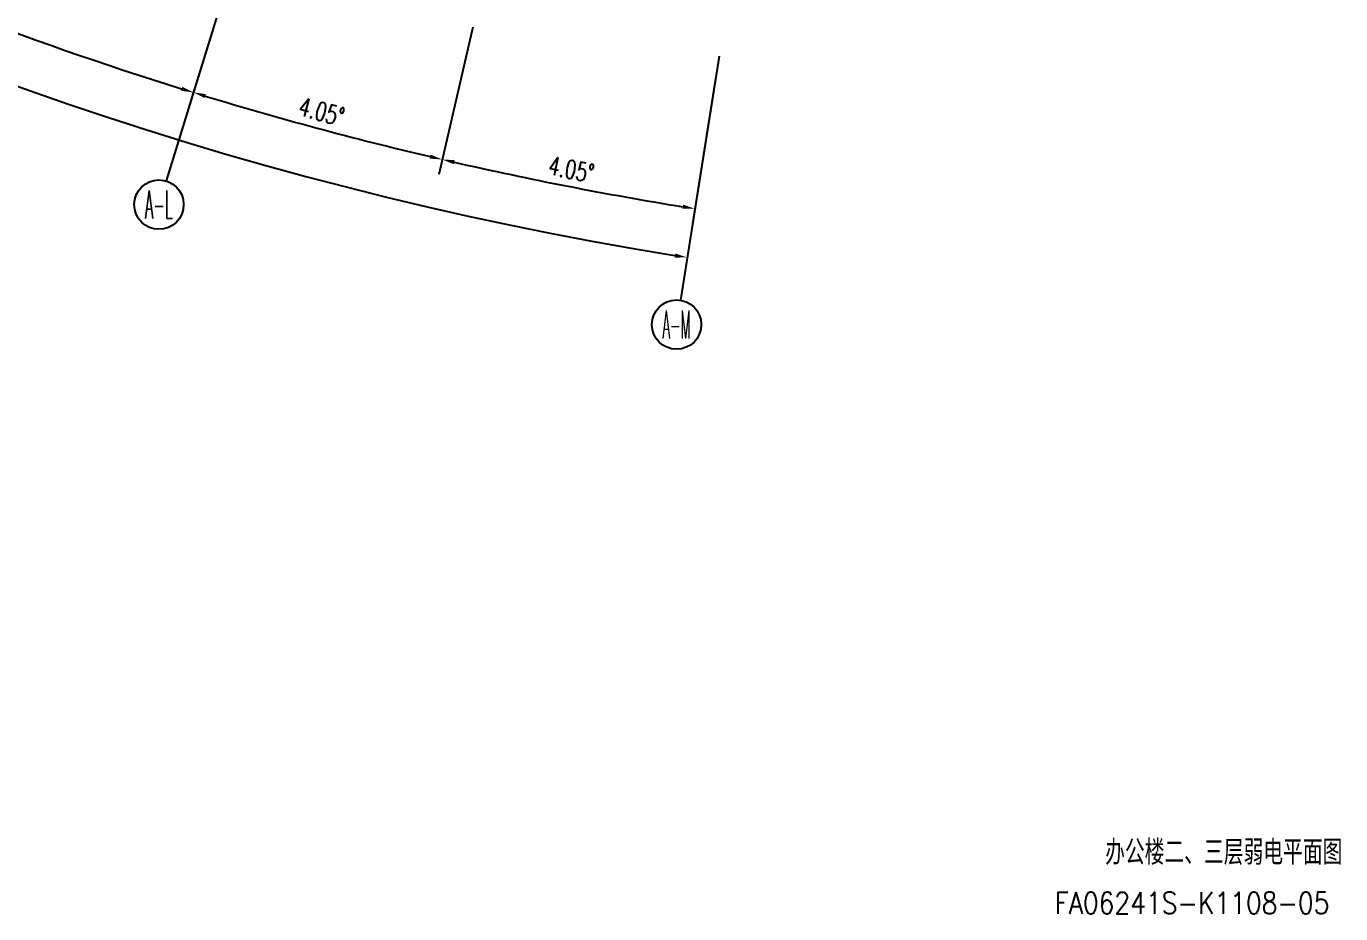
# Model space of a CAD drawing. Extents: x 13680 to 1640314, y -473492 to 65390.
# Drawn here: x 1381454 to 1402735, y -456085 to -441717 of the extents above; entities that cross this region are included whole.
import ezdxf
from ezdxf.enums import TextEntityAlignment as Align

# ---------------------------------------------------------------- set-up
doc = ezdxf.new("R2010")
doc.units = 0
doc.header["$LTSCALE"] = 1000
doc.header["$MEASUREMENT"] = 0
for name, color, linetype in [('AXIS', 1, 'Continuous'), ('AXIS_TEXT', 7, 'Continuous'), ('PUB_TEXT', 7, 'Continuous'), ('WALL', 255, 'Continuous')]:
    doc.layers.add(name, color=color, linetype=linetype)
doc.styles.add('_HZTXT', font='txt.shx', dxfattribs={"width": 0.8, "bigfont": 'HZTXT.shx'})
doc.styles.add('_TCH_AXIS', font='COMPLEX', dxfattribs={"bigfont": 'GBCBIG'})
doc.styles.add('_TCH_DIM_T3', font='SIMPLEX', dxfattribs={"width": 0.705882, "bigfont": 'GBCBIG'})
doc.styles.add('TK', font='GEDITXT.SHX', dxfattribs={"width": 0.85, "height": 3.5, "bigfont": 'DXT.SHX'})
doc.dimstyles.new('_TCH_ARROW&&100', dxfattribs={"dimtxt": 297.5, "dimasz": 200, "dimexe": 250, "dimexo": 300, "dimgap": 126.25, "dimtad": 1, "dimdec": 0, "dimzin": 0, "dimdsep": 46, "dimtxsty": '_TCH_DIM_T3', "dimcen": 0.09, "dimclrt": 7, "dimazin": 2, "dimtfac": 1, "dimtdec": 0, "dimtix": 1, "dimtmove": 2, "dimatfit": 3, "dimfxl": 1, "dimtolj": 1, "dimtzin": 0, "dimarcsym": 0})

# ---------------------------------------------------------------- blocks, each defined once
blk = doc.blocks.new('*D421')
at = {"layer": 'AXIS', "color": 0, "lineweight": -2, "transparency": 16777216}
for p, q in [((1389493, -455039), (1388450, -457256)), ((1396976, -457934), (1396255, -460276))]:
    blk.add_line(p, q, dxfattribs=at)
blk.add_arc((1413677, -403645), 59000, 244.99422, 252.70578, dxfattribs=at)
at = {"layer": 'AXIS', "color": 0, "transparency": 16777216}
for points in [[(1388723, -457145), (1388752, -457085), (1388556, -457030)], [(1396148, -459946), (1396128, -460010), (1396329, -460037)]]:
    blk.add_solid(points, dxfattribs=at)
at = {"layer": 'Defpoints', "color": 0, "transparency": 16777216}
for p in [(1413677, -403645), (1389621, -454768), (1397064, -457648), (1391099, -458154)]:
    blk.add_point(p, dxfattribs=at)
at = {"layer": 'AXIS', "color": 7, "transparency": 16777216, "insert": (1392489, -458415), "char_height": 297.5, "attachment_point": 5, "rotation": 338.85, "style": '_TCH_DIM_T3'}
blk.add_mtext('\\A1;8.1°', dxfattribs=at)
blk = doc.blocks.new('*D422')
at = {"layer": 'AXIS', "color": 0, "lineweight": -2, "transparency": 16777216}
for p, q in [((1396976, -457934), (1396255, -460276)), ((1400852, -458978), (1400299, -461365))]:
    blk.add_line(p, q, dxfattribs=at)
blk.add_arc((1413677, -403645), 59000, 253.09422, 256.75577, dxfattribs=at)
at = {"layer": 'AXIS', "color": 0, "transparency": 16777216}
for points in [[(1396510, -460127), (1396530, -460064), (1396329, -460037)], [(1400168, -461044), (1400153, -461109), (1400355, -461122)]]:
    blk.add_solid(points, dxfattribs=at)
at = {"layer": 'Defpoints', "color": 0, "transparency": 16777216}
for p in [(1413677, -403645), (1397064, -457648), (1400920, -458686), (1397662, -460430)]:
    blk.add_point(p, dxfattribs=at)
at = {"layer": 'AXIS', "color": 7, "transparency": 16777216, "insert": (1398404, -460349), "char_height": 297.5, "attachment_point": 5, "rotation": 344.925, "style": '_TCH_DIM_T3'}
blk.add_mtext('\\A1;4.05°', dxfattribs=at)
blk = doc.blocks.new('*D423')
at = {"layer": 'AXIS', "color": 0, "lineweight": -2, "transparency": 16777216}
for p, q in [((1400852, -458978), (1400299, -461365)), ((1404792, -459746), (1404408, -462166))]:
    blk.add_line(p, q, dxfattribs=at)
blk.add_arc((1413677, -403645), 59000, 257.14422, 260.80566, dxfattribs=at)
at = {"layer": 'AXIS', "color": 0, "transparency": 16777216}
for points in [[(1400542, -461199), (1400557, -461134), (1400355, -461122)], [(1404255, -461854), (1404245, -461920), (1404448, -461919)]]:
    blk.add_solid(points, dxfattribs=at)
at = {"layer": 'Defpoints', "color": 0, "transparency": 16777216}
for p in [(1413677, -403645), (1400920, -458686), (1404839, -459450), (1401713, -461419)]:
    blk.add_point(p, dxfattribs=at)
at = {"layer": 'AXIS', "color": 7, "transparency": 16777216, "insert": (1402447, -461286), "char_height": 297.5, "attachment_point": 5, "rotation": 348.9749, "style": '_TCH_DIM_T3'}
blk.add_mtext('\\A1;4.05°', dxfattribs=at)
blk = doc.blocks.new('*D424')
at = {"layer": 'AXIS', "color": 0, "lineweight": -2, "transparency": 16777216}
for p, q in [((1356877, -403645), (1353627, -403645)), ((1404792, -459746), (1404283, -462956))]:
    blk.add_line(p, q, dxfattribs=at)
blk.add_arc((1413677, -403645), 59800, 180.19165, 260.80826, dxfattribs=at)
at = {"layer": 'AXIS', "color": 0, "transparency": 16777216}
for points in [[(1353844, -403845), (1353911, -403845), (1353877, -403645)], [(1404130, -462645), (1404120, -462710), (1404322, -462709)]]:
    blk.add_solid(points, dxfattribs=at)
at = {"layer": 'Defpoints', "color": 0, "transparency": 16777216}
for p in [(1357177, -403645), (1413677, -403645), (1360395, -430794), (1404839, -459450)]:
    blk.add_point(p, dxfattribs=at)
at = {"layer": 'AXIS', "color": 7, "transparency": 16777216, "insert": (1368414, -442304), "char_height": 297.5, "attachment_point": 5, "rotation": 310.5, "style": '_TCH_DIM_T3'}
blk.add_mtext('\\A1;81°', dxfattribs=at)
blk = doc.blocks.new('3FX')
at = {"layer": 'AXIS'}
for p, q in [((1397064, -457647.6), (1395887.9, -461470.8)), ((1404838.7, -459449.7), (1404212.9, -463400.4))]:
    blk.add_line(p, q, dxfattribs=at)
for centre in [(1395770.3, -461853.1), (1404150.3, -463795.5)]:
    blk.add_circle(centre, 400, dxfattribs=at)
at = {"layer": 'AXIS_TEXT', "style": '_TCH_AXIS'}
for s, width, p, p2 in [('A-L', 0.33871, (1395544, -462079.4), (1395996.5, -462079.4)), ('A-M', 0.308824, (1403924.1, -464021.8), (1404376.6, -464021.8))]:
    blk.add_text(s, height=452.55, dxfattribs=dict(at, width=width)).set_placement(p, p2, align=Align.FIT)
at = {"layer": 'WALL', "color": 2, "style": '_HZTXT', "width": 0.8, "flags": 8}
blk.add_attdef('北', text='', height=500, rotation=8, dxfattribs=at).set_placement((1355810.2, -399276.5), align=Align.MIDDLE)
at = {"layer": 'AXIS'}
for base, p1, p2, picture, middle in [((1360395.1, -430793.9), (1357177.3, -403645.3), (1404838.7, -459449.7), '*D424', (1368414.1, -442303.7)), ((1391099, -458154.2), (1389620.8, -454768), (1397064, -457647.6), '*D421', (1392488.7, -458414.5)), ((1397662.3, -460430.2), (1397064, -457647.6), (1400919.5, -458686.1), '*D422', (1398403.9, -460349.4)), ((1401712.8, -461419.5), (1400919.5, -458686.1), (1404838.7, -459449.7), '*D423', (1402446.8, -461286.5))]:
    dim = blk.add_angular_dim_3p(base=base, center=(1413677.3, -403645.3), p1=p1, p2=p2, dimstyle='_TCH_ARROW&&100', dxfattribs=at)
    dim.commit()
    dim.dimension.update_dxf_attribs({"geometry": picture, "text_midpoint": middle})

msp = doc.modelspace()

# ---------------------------------------------------------------- block references
msp.add_blockref('3FX', (-12168.458, 17249.31))

# ---------------------------------------------------------------- texts
at = {"style": 'TK', "width": 0.85}
msp.add_text('FA06241S-K1108-05', height=350, dxfattribs=at).set_placement((1398102.756, -456084.949))
at = {"layer": 'PUB_TEXT', "linetype": 'Continuous', "style": '_HZTXT', "width": 0.8}
msp.add_text('办公楼二、三层弱电平面图', height=400, dxfattribs=at).set_placement((1398921.488, -455292.467))

doc.saveas('drawing.dxf')
